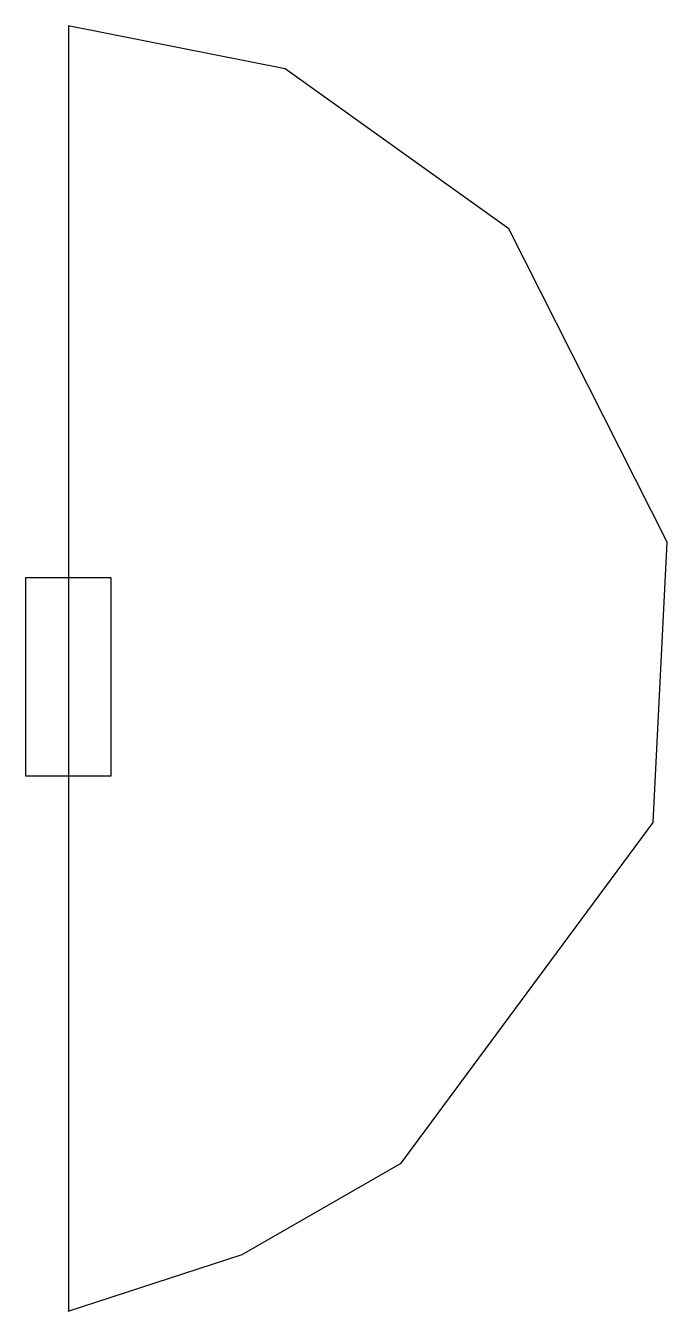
# Model space of a CAD drawing. Header units: metres. Extents: x -0.8 to 10.6, y 0.9 to 23.5.
import ezdxf

# ---------------------------------------------------------------- set-up
doc = ezdxf.new("R2010")
doc.units = ezdxf.units.M

msp = doc.modelspace()

# ---------------------------------------------------------------- linework, layer by layer
for p, q in [((3.822, 22.767), (-0.004, 23.526)), ((-0.004, 23.526), (0, 23.526)), ((0, 23.526), (0, 0.879)), ((7.757, 19.948), (3.822, 22.767)), ((10.55, 14.429), (7.757, 19.948)), ((10.302, 9.488), (10.55, 14.429)), ((-0.751, 10.306), (-0.751, 13.805)), ((-0.751, 13.805), (0.747, 13.805)), ((0.747, 13.805), (0.747, 10.306)), ((0.747, 10.306), (-0.751, 10.306)), ((5.861, 3.488), (10.302, 9.488)), ((3.064, 1.881), (5.861, 3.488)), ((-0.004, 0.879), (3.064, 1.881)), ((0, 0.879), (-0.004, 0.879))]:
    msp.add_line(p, q)

doc.saveas('drawing.dxf')
